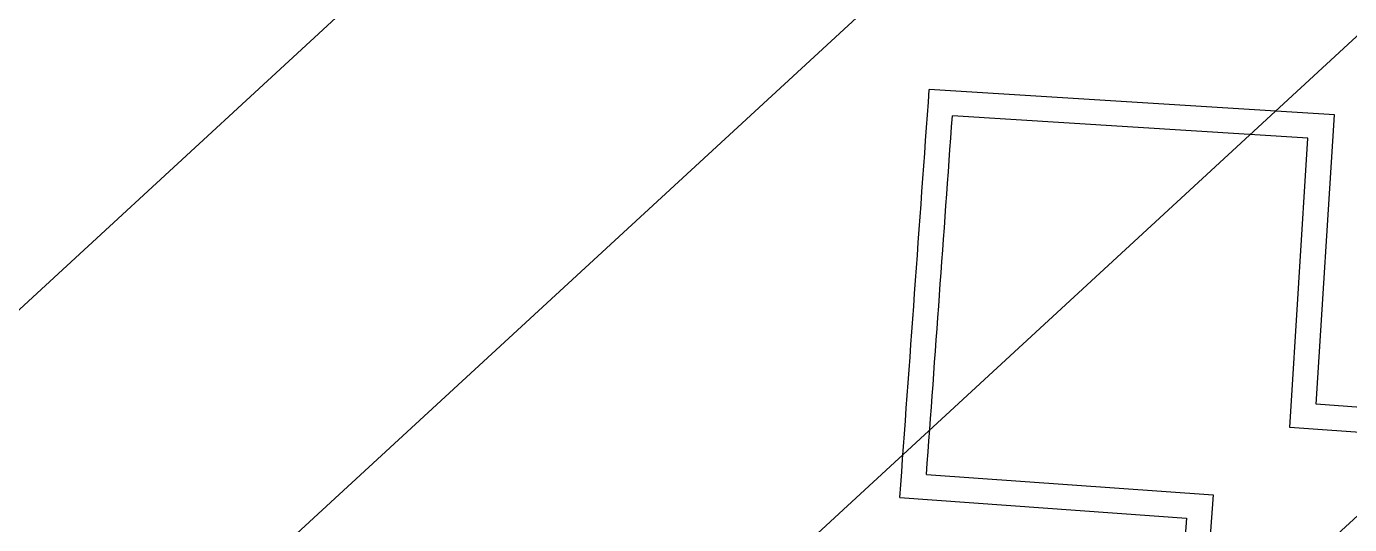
# Model space of a CAD drawing. Extents: x -678889171 to 586587, y -792238163 to 335485.
# Drawn here: x -678771950 to -678769296, y -791969192 to -791968193 of the extents above; entities that cross this region are included whole.
import ezdxf
from ezdxf.enums import TextEntityAlignment as Align

# ---------------------------------------------------------------- set-up
doc = ezdxf.new("R2010")
doc.units = 0
doc.header["$MEASUREMENT"] = 0
for name, color, linetype in [('A-FLOR-PATT', 252, 'Continuous'), ('A-SITE-PATT', 252, 'Continuous'), ('A-WALL', 252, 'Continuous')]:
    doc.layers.add(name, color=color, linetype=linetype)
doc.layers.add('BASEMENT3 LAYOUT$0$HATCH2', color=252, linetype='Continuous', lineweight=15)
doc.styles.add('Ground floor Towers$0$$Bas01-Rname$0$EN-SC', font='swissc.ttf')
doc.styles.add('Ground floor Towers$0$$Bas01-Rname$0$EN-SCL', font='swisscl.ttf')
doc.styles.add('Ground floor Towers$0$04-Ground Floor$0$V2-lower ground$0$LEVEL  FOR LICENSE LOWER GR$0$$LG- LEVEL$0$AR-SR', font='sarb.shx')

# ---------------------------------------------------------------- blocks, each defined once
blk = doc.blocks.new('A$C61C61320')
at = {"layer": 'BASEMENT3 LAYOUT$0$HATCH2'}
h = blk.add_hatch(dxfattribs=at)
h.set_pattern_fill('JIS_WOOD', color=256, scale=1000, style=0)
h.set_pattern_definition([(45, (-845211.5632561638, -471074.8112416068), (-499.9999991609842, 499.9999991609843), [])])
edge = h.paths.add_edge_path()
edge.add_line((-87728.88771757309, -14436.92520058164), (11085.99286301623, -14077.61977391216))
edge.add_line((11085.9928630162, -14077.61977391216), (11086.00013759563, -61296.12011963065))
edge.add_line((11086.00013759569, -61296.12011963065), (-23868.16462742418, -60220.57708285929))
edge.add_line((-23868.16462742421, -60220.57708285929), (-23388.15647815715, -47455.2645226442))
edge.add_arc((-38984.06513334403, -44366.02445463254), 15898.9235792472, 348.7958745272753, 525.9866040010601)
edge.add_line((-54409.82303213701, -40516.12001080933), (-55179.78612954497, -49076.3717473704))
edge.add_line((-55179.78612954495, -49076.3717473704), (-87616.00626249687, -47227.09333388295))
edge.add_line((-87616.00626249681, -47227.09333388295), (-87728.88771757303, -14436.92520058164))
blk = doc.blocks.new('GR')
at = {"layer": 'A-FLOR-PATT'}
for p, q in [((25910.68526724583, 216978.9763198812), (25096.8488548785, 216997.0722284027)), ((25897.75694820967, 216397.5445133591), (25910.68526724583, 216978.9763198811)), ((25859.58613190504, 216930.1001665196), (25145.29656802613, 216945.9826195648)), ((25846.66832690821, 216349.141213186), (25859.58613190504, 216930.1001665196)), ((27832.85765365937, 216336.1116600848), (25897.75694820967, 216397.5445133591)), ((27881.27631046487, 216284.5493429166), (25846.66832690821, 216349.141213186)), ((25122.61281492881, 216225.3799249627), (25698.61536695657, 216207.4440203935)), ((25698.61536695657, 216207.4440203935), (25608.69643879063, 213468.9127434696)), ((25071.03239279651, 216176.9618319201), (25647.05304978842, 216159.025363588)), ((25647.05304978842, 216159.025363588), (25560.29313861752, 213520.001364771))]:
    blk.add_line(p, q, dxfattribs=at)
for centre, radius, start, end in [((632160.654919429, 163506.251165366), 613595.8226879981, 171.0737824436527, 189.9862451256833), ((632160.654919429, 163506.251165366), 605195.8226879981, 171.0737824436527, 190.1263033448895), ((-587007.7106171711, 235855.204548296), 612394.9876354857, 358.1585832704882, 358.2353509523123), ((-587007.7106171711, 235855.204548296), 612444.9876354857, 358.1632656252601, 358.2307132286754)]:
    blk.add_arc(centre, radius, start, end, dxfattribs=at)
at = {"layer": 'A-FLOR-PATT', "style": 'Ground floor Towers$0$04-Ground Floor$0$V2-lower ground$0$LEVEL  FOR LICENSE LOWER GR$0$$LG- LEVEL$0$AR-SR', "flags": 12}
for tag, p in [('L', (30296.07288644527, 72859.53473235783)), ('P', (30237.50458115668, 72203.99769414036))]:
    blk.add_attdef(tag, text='', height=500, dxfattribs=at).set_placement(p, align=Align.RIGHT)
at = {"layer": 'A-FLOR-PATT'}
for tag, p, height, style in [('N', (85492.25876324323, 56633.4995742733), 250, 'Ground floor Towers$0$$Bas01-Rname$0$EN-SC'), ('N', (89389.48149106537, 56633.4995742733), 250, 'Ground floor Towers$0$$Bas01-Rname$0$EN-SC'), ('N', (94597.61363499537, 56633.4995742733), 250, 'Ground floor Towers$0$$Bas01-Rname$0$EN-SC'), ('AN', (85922.66280553787, 56313.08159666645), 200, 'Ground floor Towers$0$$Bas01-Rname$0$EN-SCL'), ('AN', (89819.88553336001, 56313.08159666645), 200, 'Ground floor Towers$0$$Bas01-Rname$0$EN-SCL'), ('AN', (95028.01767729002, 56313.08159666645), 200, 'Ground floor Towers$0$$Bas01-Rname$0$EN-SCL'), ('SN', (85299.47460008037, 56025.08594095582), 200, 'Ground floor Towers$0$$Bas01-Rname$0$EN-SCL'), ('SN', (89196.69732790251, 56025.08594095582), 200, 'Ground floor Towers$0$$Bas01-Rname$0$EN-SCL'), ('SN', (94404.82947183252, 56025.08594095582), 200, 'Ground floor Towers$0$$Bas01-Rname$0$EN-SCL'), ('F', (85927.04975899268, 56008.67972904726), 200, 'Ground floor Towers$0$$Bas01-Rname$0$EN-SCL'), ('F', (89824.27248681482, 56008.67972904726), 200, 'Ground floor Towers$0$$Bas01-Rname$0$EN-SCL'), ('F', (95032.40463074483, 56008.67972904726), 200, 'Ground floor Towers$0$$Bas01-Rname$0$EN-SCL')]:
    blk.add_attdef(tag, p, '', height=height, dxfattribs=dict(at, style=style))
at = {"layer": 'A-FLOR-PATT', "style": 'Ground floor Towers$0$$Bas01-Rname$0$EN-SCL', "width": 0.8}
for p in [(85305.16036184286, 56295.1433535593), (89202.383089665, 56295.1433535593), (94410.51523359501, 56295.1433535593)]:
    blk.add_attdef('FN', p, '', height=250, dxfattribs=at)

msp = doc.modelspace()

# ---------------------------------------------------------------- block references
at = {"layer": 'A-SITE-PATT', "rotation": 357.6731745000001}
msp.add_blockref('A$C61C61320', (-678706236.4347705, -791940527.995869, -212772), dxfattribs=at)

# ---------------------------------------------------------------- next in the draw order: block references
at = {"layer": 'A-WALL', "rotation": 357.6731745000001}
msp.add_blockref('GR', (-678804025.0995113, -792184118.4910543, -212772), dxfattribs=at)

doc.saveas('drawing.dxf')
